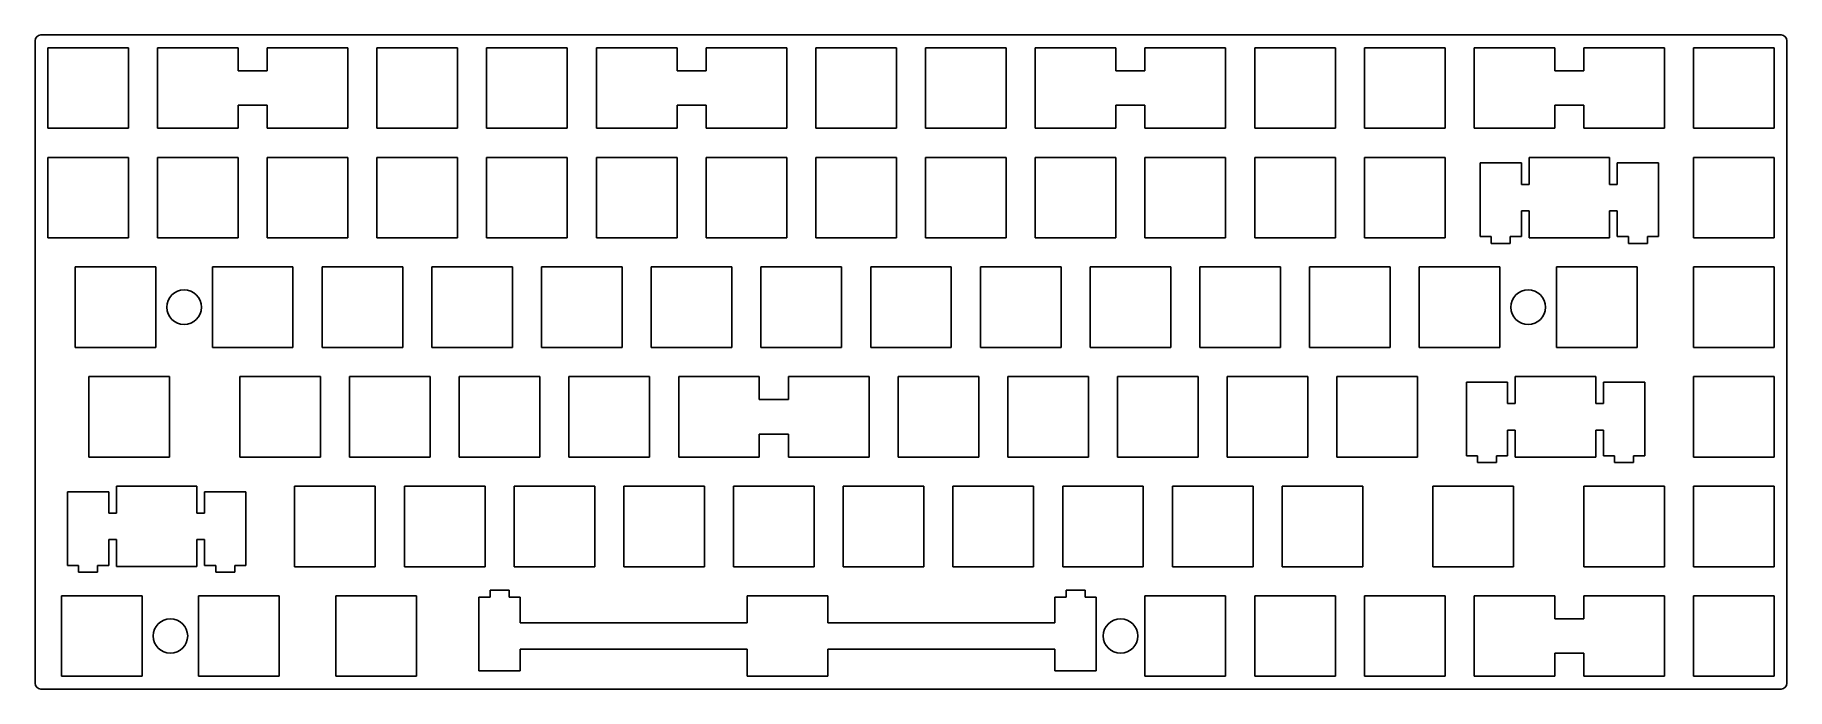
# Model space of a CAD drawing. Header units: millimetres. Extents: x 0 to 305, y 0 to 114.
import ezdxf

# ---------------------------------------------------------------- set-up
doc = ezdxf.new("R2010")
doc.units = ezdxf.units.MM

msp = doc.modelspace()

# ---------------------------------------------------------------- linework, layer by layer
at = {"color": 7, "linetype": 'Continuous'}
for p, q in [((0.40615, 1.38548), (0.40615, 113.0625)), ((1.40615, 114.0625), (303.5825, 114.0625)), ((304.5825, 113.0625), (304.5825, 1.38548)), ((2.61965, 111.849), (16.6192, 111.849)), ((2.61965, 97.8489), (2.61965, 111.849)), ((16.6192, 111.849), (16.6192, 97.8489)), ((21.6697, 111.849), (35.669, 111.849)), ((21.6697, 97.8489), (21.6697, 111.849)), ((35.669, 111.849), (35.669, 107.84895)), ((40.7197, 107.84895), (40.7197, 111.849)), ((40.7197, 111.849), (54.719, 111.849)), ((54.719, 111.849), (54.719, 97.8489)), ((59.7697, 111.849), (73.769, 111.849)), ((59.7697, 97.8489), (59.7697, 111.849)), ((73.769, 111.849), (73.769, 97.8489)), ((78.8197, 111.849), (92.819, 111.849)), ((78.8197, 97.8489), (78.8197, 111.849)), ((92.819, 111.849), (92.819, 97.8489)), ((97.8683, 111.849), (111.869, 111.849)), ((97.8683, 97.8489), (97.8683, 111.849)), ((111.869, 111.849), (111.869, 107.84895)), ((116.918, 107.84895), (116.918, 111.849)), ((116.918, 111.849), (130.919, 111.849)), ((130.919, 111.849), (130.919, 97.8489)), ((135.97, 111.849), (149.969, 111.849)), ((135.97, 97.8489), (135.97, 111.849)), ((149.969, 111.849), (149.969, 97.8489)), ((155.02, 111.849), (169.019, 111.849)), ((155.02, 97.8489), (155.02, 111.849)), ((169.019, 111.849), (169.019, 97.8489)), ((174.07, 111.849), (188.069, 111.849)), ((174.07, 97.8489), (174.07, 111.849)), ((188.069, 111.849), (188.069, 107.84895)), ((193.12, 107.84895), (193.12, 111.849)), ((193.12, 111.849), (207.119, 111.849)), ((207.119, 111.849), (207.119, 97.8489)), ((212.17, 111.849), (226.169, 111.849)), ((212.17, 97.8489), (212.17, 111.849)), ((226.169, 111.849), (226.169, 97.8489)), ((231.22, 111.849), (245.219, 111.849)), ((231.22, 97.8489), (231.22, 111.849)), ((245.219, 111.849), (245.219, 97.8489)), ((250.27, 111.849), (264.269, 111.849)), ((250.27, 97.8489), (250.27, 111.849)), ((264.269, 111.849), (264.269, 107.84895)), ((269.32, 107.84895), (269.32, 111.849)), ((269.32, 111.849), (283.319, 111.849)), ((283.319, 111.849), (283.319, 97.8489)), ((288.37, 111.849), (302.369, 111.849)), ((288.37, 97.8489), (288.37, 111.849)), ((302.369, 111.849), (302.369, 97.8489)), ((35.669, 107.84895), (40.7197, 107.84895)), ((111.869, 107.84895), (116.918, 107.84895)), ((188.069, 107.84895), (193.12, 107.84895)), ((264.269, 107.84895), (269.32, 107.84895)), ((35.669, 101.84895), (40.7197, 101.84895)), ((35.669, 101.84895), (35.669, 97.8489)), ((40.7197, 97.8489), (40.7197, 101.84895)), ((111.869, 101.84895), (116.918, 101.84895)), ((111.869, 101.84895), (111.869, 97.8489)), ((116.918, 97.8489), (116.918, 101.84895)), ((188.069, 101.84895), (188.069, 97.8489)), ((188.069, 101.84895), (193.12, 101.84895)), ((193.12, 97.8489), (193.12, 101.84895)), ((264.269, 101.84895), (264.269, 97.8489)), ((264.269, 101.84895), (269.32, 101.84895)), ((269.32, 97.8489), (269.32, 101.84895)), ((16.6192, 97.8489), (2.61965, 97.8489)), ((35.669, 97.8489), (21.6697, 97.8489)), ((54.719, 97.8489), (40.7197, 97.8489)), ((73.769, 97.8489), (59.7697, 97.8489)), ((92.819, 97.8489), (78.8197, 97.8489)), ((111.869, 97.8489), (97.8683, 97.8489)), ((130.919, 97.8489), (116.918, 97.8489)), ((149.969, 97.8489), (135.97, 97.8489)), ((169.019, 97.8489), (155.02, 97.8489)), ((188.069, 97.8489), (174.07, 97.8489)), ((207.119, 97.8489), (193.12, 97.8489)), ((226.169, 97.8489), (212.17, 97.8489)), ((245.219, 97.8489), (231.22, 97.8489)), ((264.269, 97.8489), (250.27, 97.8489)), ((283.319, 97.8489), (269.32, 97.8489)), ((302.369, 97.8489), (288.37, 97.8489)), ((2.61965, 92.7985), (16.6192, 92.7985)), ((2.61965, 78.7989), (2.61965, 92.7985)), ((16.6192, 92.7985), (16.6192, 78.7989)), ((21.6697, 92.7985), (35.669, 92.7985)), ((21.6697, 78.7989), (21.6697, 92.7985)), ((35.669, 92.7985), (35.669, 78.7989)), ((40.7197, 92.7985), (54.719, 92.7985)), ((40.7197, 78.7989), (40.7197, 92.7985)), ((54.719, 92.7985), (54.719, 78.7989)), ((59.7697, 92.7985), (73.769, 92.7985)), ((59.7697, 78.7989), (59.7697, 92.7985)), ((73.769, 92.7985), (73.769, 78.7989)), ((78.8197, 92.7985), (92.819, 92.7985)), ((78.8197, 78.7989), (78.8197, 92.7985)), ((92.819, 92.7985), (92.819, 78.7989)), ((97.8683, 92.7985), (111.869, 92.7985)), ((97.8683, 78.7989), (97.8683, 92.7985)), ((111.869, 92.7985), (111.869, 78.7989)), ((116.918, 92.7985), (130.919, 92.7985)), ((116.918, 78.7989), (116.918, 92.7985)), ((130.919, 92.7985), (130.919, 78.7989)), ((135.97, 92.7985), (149.969, 92.7985)), ((135.97, 78.7989), (135.97, 92.7985)), ((149.969, 92.7985), (149.969, 78.7989)), ((155.02, 92.7985), (169.019, 92.7985)), ((155.02, 78.7989), (155.02, 92.7985)), ((169.019, 92.7985), (169.019, 78.7989)), ((174.07, 92.7985), (188.069, 92.7985)), ((174.07, 78.7989), (174.07, 92.7985)), ((188.069, 92.7985), (188.069, 78.7989)), ((193.12, 92.7985), (207.119, 92.7985)), ((193.12, 78.7989), (193.12, 92.7985)), ((207.119, 92.7985), (207.119, 78.7989)), ((212.17, 92.7985), (226.169, 92.7985)), ((212.17, 78.7989), (212.17, 92.7985)), ((226.169, 92.7985), (226.169, 78.7989)), ((231.22, 92.7985), (245.219, 92.7985)), ((231.22, 78.7989), (231.22, 92.7985)), ((245.219, 92.7985), (245.219, 78.7989)), ((251.32, 91.8282), (251.32, 79.0279)), ((251.32, 91.8282), (258.469, 91.8282)), ((258.469, 91.8282), (258.469, 91.3282)), ((258.469, 91.3282), (258.469, 88.0981)), ((259.795, 92.7985), (259.795, 88.0981)), ((273.794, 92.7985), (259.795, 92.7985)), ((273.794, 88.0981), (273.794, 92.7985)), ((282.269, 91.8282), (275.12, 91.8282)), ((275.12, 91.8282), (275.12, 91.3282)), ((275.12, 91.3282), (275.12, 88.0981)), ((282.269, 91.8282), (282.269, 79.0279)), ((288.37, 92.7985), (302.369, 92.7985)), ((288.37, 78.7989), (288.37, 92.7985)), ((302.369, 92.7985), (302.369, 78.7989)), ((259.795, 88.0981), (258.469, 88.0981)), ((275.12, 88.0981), (273.794, 88.0981)), ((258.469, 83.4983), (259.795, 83.4983)), ((258.469, 83.4983), (258.469, 79.0279)), ((259.795, 83.4983), (259.795, 78.8003)), ((273.794, 78.8003), (273.794, 83.4983)), ((273.794, 83.4983), (275.12, 83.4983)), ((275.12, 83.4983), (275.12, 79.0279)), ((16.6192, 78.7989), (2.61965, 78.7989)), ((35.669, 78.7989), (21.6697, 78.7989)), ((54.719, 78.7989), (40.7197, 78.7989)), ((73.769, 78.7989), (59.7697, 78.7989)), ((92.819, 78.7989), (78.8197, 78.7989)), ((111.869, 78.7989), (97.8683, 78.7989)), ((130.919, 78.7989), (116.918, 78.7989)), ((149.969, 78.7989), (135.97, 78.7989)), ((169.019, 78.7989), (155.02, 78.7989)), ((188.069, 78.7989), (174.07, 78.7989)), ((207.119, 78.7989), (193.12, 78.7989)), ((226.169, 78.7989), (212.17, 78.7989)), ((245.219, 78.7989), (231.22, 78.7989)), ((251.32, 79.0279), (251.52, 79.0279)), ((251.52, 79.0279), (253.243, 79.0279)), ((253.243, 79.0279), (253.243, 77.8302)), ((253.243, 77.8302), (256.545, 77.8302)), ((256.545, 77.8302), (256.545, 79.0279)), ((256.545, 79.0279), (258.269, 79.0279)), ((258.469, 79.0279), (258.269, 79.0279)), ((259.795, 78.8003), (273.794, 78.8003)), ((275.12, 79.0279), (275.32, 79.0279)), ((275.32, 79.0279), (277.045, 79.0279)), ((277.045, 79.0279), (277.045, 77.8302)), ((277.045, 77.8302), (280.345, 77.8302)), ((280.345, 77.8302), (280.345, 79.0279)), ((280.345, 79.0279), (282.069, 79.0279)), ((282.269, 79.0279), (282.069, 79.0279)), ((302.369, 78.7989), (288.37, 78.7989)), ((7.38216, 73.7485), (21.3817, 73.7485)), ((7.38216, 59.7489), (7.38216, 73.7485)), ((21.3817, 73.7485), (21.3817, 59.7489)), ((31.1947, 73.7485), (45.194, 73.7485)), ((31.1947, 59.7489), (31.1947, 73.7485)), ((45.194, 73.7485), (45.194, 59.7489)), ((50.2447, 73.7485), (64.244, 73.7485)), ((50.2447, 59.7489), (50.2447, 73.7485)), ((64.244, 73.7485), (64.244, 59.7489)), ((69.2947, 73.7485), (83.294, 73.7485)), ((69.2947, 59.7489), (69.2947, 73.7485)), ((83.294, 73.7485), (83.294, 59.7489)), ((88.3447, 73.7485), (102.344, 73.7485)), ((88.3447, 59.7489), (88.3447, 73.7485)), ((102.344, 73.7485), (102.344, 59.7489)), ((107.395, 73.7485), (121.394, 73.7485)), ((107.395, 59.7489), (107.395, 73.7485)), ((121.394, 73.7485), (121.394, 59.7489)), ((126.445, 73.7485), (140.444, 73.7485)), ((126.445, 59.7489), (126.445, 73.7485)), ((140.444, 73.7485), (140.444, 59.7489)), ((145.495, 73.7485), (159.494, 73.7485)), ((145.495, 59.7489), (145.495, 73.7485)), ((159.494, 73.7485), (159.494, 59.7489)), ((164.545, 73.7485), (178.544, 73.7485)), ((164.545, 59.7489), (164.545, 73.7485)), ((178.544, 73.7485), (178.544, 59.7489)), ((183.595, 73.7485), (197.594, 73.7485)), ((183.595, 59.7489), (183.595, 73.7485)), ((197.594, 73.7485), (197.594, 59.7489)), ((202.645, 73.7485), (216.644, 73.7485)), ((202.645, 59.7489), (202.645, 73.7485)), ((216.644, 73.7485), (216.644, 59.7489)), ((221.695, 73.7485), (235.694, 73.7485)), ((221.695, 59.7489), (221.695, 73.7485)), ((235.694, 73.7485), (235.694, 59.7489)), ((240.745, 73.7485), (254.744, 73.7485)), ((240.745, 59.7489), (240.745, 73.7485)), ((254.744, 73.7485), (254.744, 59.7489)), ((264.557, 73.7485), (278.557, 73.7485)), ((264.557, 59.7489), (264.557, 73.7485)), ((278.557, 73.7485), (278.557, 59.7489)), ((288.37, 73.7485), (302.369, 73.7485)), ((288.37, 59.7489), (288.37, 73.7485)), ((302.369, 73.7485), (302.369, 59.7489)), ((21.3817, 59.7489), (7.38216, 59.7489)), ((45.194, 59.7489), (31.1947, 59.7489)), ((64.244, 59.7489), (50.2447, 59.7489)), ((83.294, 59.7489), (69.2947, 59.7489)), ((102.344, 59.7489), (88.3447, 59.7489)), ((121.394, 59.7489), (107.395, 59.7489)), ((140.444, 59.7489), (126.445, 59.7489)), ((159.494, 59.7489), (145.495, 59.7489)), ((178.544, 59.7489), (164.545, 59.7489)), ((197.594, 59.7489), (183.595, 59.7489)), ((216.644, 59.7489), (202.645, 59.7489)), ((235.694, 59.7489), (221.695, 59.7489)), ((254.744, 59.7489), (240.745, 59.7489)), ((278.557, 59.7489), (264.557, 59.7489)), ((302.369, 59.7489), (288.37, 59.7489)), ((9.76341, 54.6985), (23.7629, 54.6985)), ((9.76341, 40.6989), (9.76341, 54.6985)), ((23.7629, 54.6985), (23.7629, 40.6989)), ((35.9572, 54.6985), (49.9565, 54.6985)), ((35.9572, 40.6989), (35.9572, 54.6985)), ((49.9565, 54.6985), (49.9565, 40.6989)), ((55.0072, 54.6985), (69.0065, 54.6985)), ((55.0072, 40.6989), (55.0072, 54.6985)), ((69.0065, 54.6985), (69.0065, 40.6989)), ((74.0572, 54.6985), (88.0565, 54.6985)), ((74.0572, 40.6989), (74.0572, 54.6985)), ((88.0565, 54.6985), (88.0565, 40.6989)), ((93.1072, 54.6985), (107.107, 54.6985)), ((93.1072, 40.6989), (93.1072, 54.6985)), ((107.107, 54.6985), (107.107, 40.6989)), ((112.157, 54.6985), (126.157, 54.6985)), ((112.157, 40.6989), (112.157, 54.6985)), ((126.157, 54.6985), (126.157, 50.6987)), ((131.207, 54.6985), (145.207, 54.6985)), ((131.207, 50.6987), (131.207, 54.6985)), ((145.207, 54.6985), (145.207, 40.6989)), ((150.257, 54.6985), (164.257, 54.6985)), ((150.257, 40.6989), (150.257, 54.6985)), ((164.257, 54.6985), (164.257, 40.6989)), ((169.307, 54.6985), (183.307, 54.6985)), ((169.307, 40.6989), (169.307, 54.6985)), ((183.307, 54.6985), (183.307, 40.6989)), ((188.357, 54.6985), (202.357, 54.6985)), ((188.357, 40.6989), (188.357, 54.6985)), ((202.357, 54.6985), (202.357, 40.6989)), ((207.407, 54.6985), (221.407, 54.6985)), ((207.407, 40.6989), (207.407, 54.6985)), ((221.407, 54.6985), (221.407, 40.6989)), ((226.457, 54.6985), (240.457, 54.6985)), ((226.457, 40.6989), (226.457, 54.6985)), ((240.457, 54.6985), (240.457, 40.6989)), ((248.938, 53.7282), (248.938, 40.9279)), ((248.938, 53.7282), (256.088, 53.7282)), ((256.088, 53.7282), (256.088, 53.2282)), ((256.088, 53.2282), (256.088, 49.9981)), ((257.413, 54.6985), (257.413, 49.9981)), ((271.413, 54.6985), (257.413, 54.6985)), ((271.413, 49.9981), (271.413, 54.6985)), ((279.888, 53.7282), (272.739, 53.7282)), ((272.739, 53.7282), (272.739, 53.2282)), ((272.739, 53.2282), (272.739, 49.9981)), ((279.888, 53.7282), (279.888, 40.9279)), ((288.37, 54.6985), (302.369, 54.6985)), ((288.37, 40.6989), (288.37, 54.6985)), ((302.369, 54.6985), (302.369, 40.6989)), ((126.157, 50.6987), (131.207, 50.6987)), ((257.413, 49.9981), (256.088, 49.9981)), ((272.739, 49.9981), (271.413, 49.9981)), ((126.157, 44.6987), (126.157, 40.6989)), ((126.157, 44.6987), (131.207, 44.6987)), ((131.207, 40.6989), (131.207, 44.6987)), ((256.088, 45.3983), (257.413, 45.3983)), ((256.088, 45.3983), (256.088, 40.9279)), ((257.413, 45.3983), (257.413, 40.7003)), ((271.413, 40.7003), (271.413, 45.3983)), ((271.413, 45.3983), (272.739, 45.3983)), ((272.739, 45.3983), (272.739, 40.9279)), ((23.7629, 40.6989), (9.76341, 40.6989)), ((49.9565, 40.6989), (35.9572, 40.6989)), ((69.0065, 40.6989), (55.0072, 40.6989)), ((88.0565, 40.6989), (74.0572, 40.6989)), ((107.107, 40.6989), (93.1072, 40.6989)), ((126.157, 40.6989), (112.157, 40.6989)), ((145.207, 40.6989), (131.207, 40.6989)), ((164.257, 40.6989), (150.257, 40.6989)), ((183.307, 40.6989), (169.307, 40.6989)), ((202.357, 40.6989), (188.357, 40.6989)), ((221.407, 40.6989), (207.407, 40.6989)), ((240.457, 40.6989), (226.457, 40.6989)), ((248.938, 40.9279), (249.138, 40.9279)), ((249.138, 40.9279), (250.862, 40.9279)), ((250.862, 40.9279), (250.862, 39.7302)), ((250.862, 39.7302), (254.161, 39.7302)), ((254.161, 39.7302), (254.161, 40.9279)), ((254.161, 40.9279), (255.888, 40.9279)), ((256.088, 40.9279), (255.888, 40.9279)), ((257.413, 40.7003), (271.413, 40.7003)), ((272.739, 40.9279), (272.939, 40.9279)), ((272.939, 40.9279), (274.662, 40.9279)), ((274.662, 40.9279), (274.662, 39.7302)), ((274.662, 39.7302), (277.963, 39.7302)), ((277.963, 39.7302), (277.963, 40.9279)), ((277.963, 40.9279), (279.688, 40.9279)), ((279.888, 40.9279), (279.688, 40.9279)), ((302.369, 40.6989), (288.37, 40.6989)), ((6.0508, 34.6781), (13.2004, 34.6781)), ((6.0508, 34.6781), (6.0508, 21.8791)), ((13.2004, 34.6781), (13.2004, 34.1781)), ((13.2004, 34.1781), (13.2004, 30.948)), ((14.5259, 35.6485), (14.5259, 30.948)), ((28.5254, 35.6485), (14.5259, 35.6485)), ((28.5254, 30.948), (28.5254, 35.6485)), ((37.0004, 34.6781), (29.8509, 34.6781)), ((29.8509, 34.6781), (29.8509, 34.1781)), ((29.8509, 34.1781), (29.8509, 30.948)), ((37.0004, 21.8791), (37.0004, 34.6781)), ((45.4822, 35.6485), (59.4815, 35.6485)), ((45.4822, 21.649), (45.4822, 35.6485)), ((59.4815, 35.6485), (59.4815, 21.649)), ((64.5322, 35.6485), (78.5315, 35.6485)), ((64.5322, 21.649), (64.5322, 35.6485)), ((78.5315, 35.6485), (78.5315, 21.649)), ((83.5822, 35.6485), (97.5815, 35.6485)), ((83.5822, 21.649), (83.5822, 35.6485)), ((97.5815, 35.6485), (97.5815, 21.649)), ((102.632, 35.6485), (116.632, 35.6485)), ((102.632, 21.649), (102.632, 35.6485)), ((116.632, 35.6485), (116.632, 21.649)), ((121.682, 35.6485), (135.682, 35.6485)), ((121.682, 21.649), (121.682, 35.6485)), ((135.682, 35.6485), (135.682, 21.649)), ((140.732, 35.6485), (154.732, 35.6485)), ((140.732, 21.649), (140.732, 35.6485)), ((154.732, 35.6485), (154.732, 21.649)), ((159.782, 35.6485), (173.782, 35.6485)), ((159.782, 21.649), (159.782, 35.6485)), ((173.782, 35.6485), (173.782, 21.649)), ((178.832, 35.6485), (192.832, 35.6485)), ((178.832, 21.649), (178.832, 35.6485)), ((192.832, 35.6485), (192.832, 21.649)), ((197.882, 35.6485), (211.882, 35.6485)), ((197.882, 21.649), (197.882, 35.6485)), ((211.882, 35.6485), (211.882, 21.649)), ((216.932, 35.6485), (230.932, 35.6485)), ((216.932, 21.649), (216.932, 35.6485)), ((230.932, 35.6485), (230.932, 21.649)), ((243.126, 35.6485), (257.125, 35.6485)), ((243.126, 21.649), (243.126, 35.6485)), ((257.125, 35.6485), (257.125, 21.649)), ((269.32, 35.6485), (283.319, 35.6485)), ((269.32, 21.649), (269.32, 35.6485)), ((283.319, 35.6485), (283.319, 21.649)), ((288.37, 35.6485), (302.369, 35.6485)), ((288.37, 21.649), (288.37, 35.6485)), ((302.369, 35.6485), (302.369, 21.649)), ((14.5259, 30.948), (13.2004, 30.948)), ((29.8509, 30.948), (28.5254, 30.948)), ((13.2004, 21.8791), (13.2004, 26.3495)), ((13.2004, 26.3495), (14.5259, 26.3495)), ((14.5259, 26.3495), (14.5259, 21.6504)), ((28.5254, 21.6504), (28.5254, 26.3495)), ((28.5254, 26.3495), (29.8509, 26.3495)), ((29.8509, 21.8791), (29.8509, 26.3495)), ((6.0508, 21.8791), (7.97609, 21.8791)), ((7.97609, 21.8791), (7.97609, 20.6802)), ((11.2751, 20.6802), (11.2751, 21.8791)), ((11.2751, 21.8791), (13.2004, 21.8791)), ((14.5259, 21.6504), (28.5254, 21.6504)), ((29.8509, 21.8791), (31.7762, 21.8791)), ((31.7762, 21.8791), (31.7762, 20.6802)), ((35.0752, 20.6802), (35.0752, 21.8791)), ((35.0752, 21.8791), (37.0004, 21.8791)), ((59.4815, 21.649), (45.4822, 21.649)), ((78.5315, 21.649), (64.5322, 21.649)), ((97.5815, 21.649), (83.5822, 21.649)), ((116.632, 21.649), (102.632, 21.649)), ((135.682, 21.649), (121.682, 21.649)), ((154.732, 21.649), (140.732, 21.649)), ((173.782, 21.649), (159.782, 21.649)), ((192.832, 21.649), (178.832, 21.649)), ((211.882, 21.649), (197.882, 21.649)), ((230.932, 21.649), (216.932, 21.649)), ((257.125, 21.649), (243.126, 21.649)), ((283.319, 21.649), (269.32, 21.649)), ((302.369, 21.649), (288.37, 21.649)), ((7.97609, 20.6802), (11.2751, 20.6802)), ((31.7762, 20.6802), (35.0752, 20.6802)), ((5.00091, 16.5999), (19.0004, 16.5999)), ((5.00091, 2.59898), (5.00091, 16.5999)), ((19.0004, 16.5999), (19.0004, 2.59898)), ((28.8134, 16.5999), (42.8128, 16.5999)), ((28.8134, 2.59898), (28.8134, 16.5999)), ((42.8128, 16.5999), (42.8128, 2.59898)), ((52.626, 16.5999), (66.6253, 16.5999)), ((52.626, 2.59898), (52.626, 16.5999)), ((66.6253, 16.5999), (66.6253, 2.59898)), ((77.4884, 3.57074), (77.4884, 16.3683)), ((77.4884, 16.3683), (77.6884, 16.3683)), ((79.412, 16.3683), (77.6884, 16.3683)), ((79.412, 17.57), (79.412, 16.3683)), ((82.7126, 17.57), (79.412, 17.57)), ((82.7126, 16.3683), (82.7126, 17.57)), ((84.4381, 16.3683), (82.7126, 16.3683)), ((84.6381, 16.3683), (84.4381, 16.3683)), ((84.6381, 11.898), (84.6381, 16.3683)), ((138.063, 16.5999), (124.062, 16.5999)), ((124.062, 16.5999), (124.062, 11.898)), ((138.063, 11.8994), (138.063, 16.5999)), ((177.489, 16.3697), (177.689, 16.3697)), ((177.489, 11.8994), (177.489, 16.3697)), ((179.412, 16.3697), (177.689, 16.3697)), ((182.713, 17.57), (179.412, 17.57)), ((179.412, 17.57), (179.412, 16.3697)), ((182.713, 16.3697), (182.713, 17.57)), ((184.438, 16.3697), (182.713, 16.3697)), ((184.638, 16.3697), (184.438, 16.3697)), ((184.638, 3.57074), (184.638, 16.3697)), ((193.12, 16.5999), (207.119, 16.5999)), ((193.12, 2.59898), (193.12, 16.5999)), ((207.119, 16.5999), (207.119, 2.59898)), ((212.17, 16.5999), (226.169, 16.5999)), ((212.17, 2.59898), (212.17, 16.5999)), ((226.169, 16.5999), (226.169, 2.59898)), ((231.22, 16.5999), (245.219, 16.5999)), ((231.22, 2.59898), (231.22, 16.5999)), ((245.219, 16.5999), (245.219, 2.59898)), ((250.27, 16.5999), (264.269, 16.5999)), ((250.27, 2.59898), (250.27, 16.5999)), ((264.269, 16.5999), (264.269, 12.59944)), ((269.32, 16.5999), (283.319, 16.5999)), ((269.32, 12.59944), (269.32, 16.5999)), ((283.319, 16.5999), (283.319, 2.59898)), ((288.37, 16.5999), (302.369, 16.5999)), ((288.37, 2.59898), (288.37, 16.5999)), ((302.369, 16.5999), (302.369, 2.59898)), ((264.269, 12.59944), (269.32, 12.59944)), ((124.062, 11.898), (84.6381, 11.898)), ((177.489, 11.8994), (138.063, 11.8994)), ((84.6381, 7.29809), (124.062, 7.29809)), ((84.6381, 4.07074), (84.6381, 7.29809)), ((124.062, 7.29809), (124.062, 2.60036)), ((138.063, 2.60036), (138.063, 7.29947)), ((138.063, 7.29947), (177.489, 7.29947)), ((177.489, 4.07074), (177.489, 7.29947)), ((264.269, 6.59944), (269.32, 6.59944)), ((264.269, 6.59944), (264.269, 2.59898)), ((269.32, 2.59898), (269.32, 6.59944)), ((77.4884, 3.57074), (84.6381, 3.57074)), ((84.6381, 3.57074), (84.6381, 4.07074)), ((177.489, 3.57074), (177.489, 4.07074)), ((184.638, 3.57074), (177.489, 3.57074)), ((303.5825, 0.38548), (1.40615, 0.38548)), ((19.0004, 2.59898), (5.00091, 2.59898)), ((42.8128, 2.59898), (28.8134, 2.59898)), ((66.6253, 2.59898), (52.626, 2.59898)), ((124.062, 2.60036), (138.063, 2.60036)), ((207.119, 2.59898), (193.12, 2.59898)), ((226.169, 2.59898), (212.17, 2.59898)), ((245.219, 2.59898), (231.22, 2.59898)), ((264.269, 2.59898), (250.27, 2.59898)), ((283.319, 2.59898), (269.32, 2.59898)), ((302.369, 2.59898), (288.37, 2.59898))]:
    msp.add_line(p, q, dxfattribs=at)
for centre in [(26.2882, 66.7487), (259.6505, 66.7487), (23.9069, 9.59944), (188.879, 9.59944)]:
    msp.add_circle(centre, 3, dxfattribs=at)
for centre, start, end in [((1.40615, 113.0625), 90, 180), ((303.5825, 113.0625), 0, 90), ((1.40615, 1.38548), 180, 270), ((303.5825, 1.38548), 270, 0)]:
    msp.add_arc(centre, 1, start, end, dxfattribs=at)

doc.saveas('drawing.dxf')
